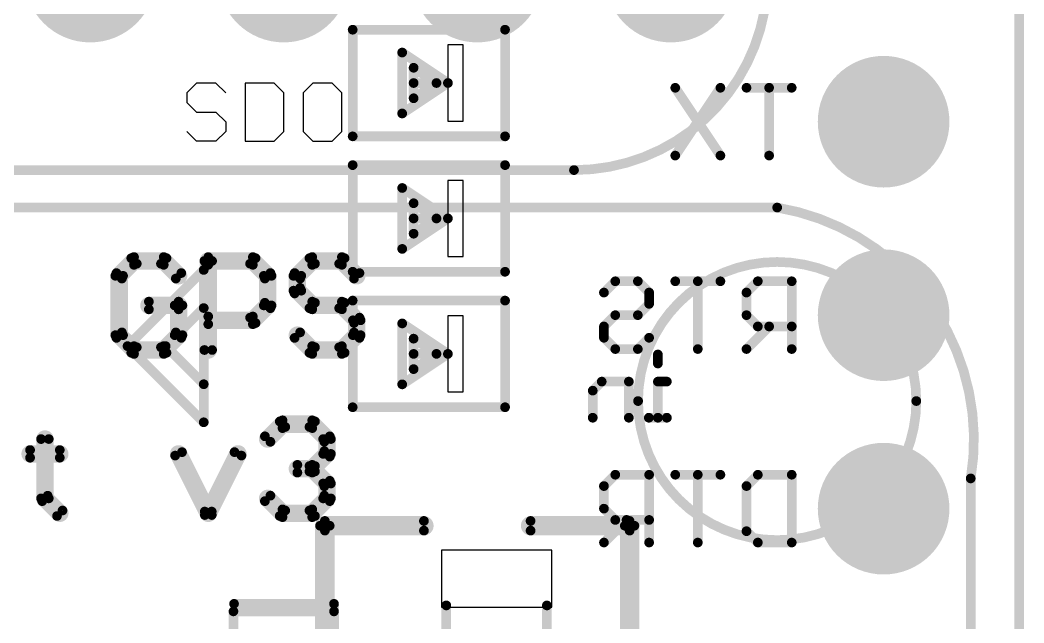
# Model space of a CAD drawing. Header units: millimetres. Extents: x 14 to 185, y 20 to 238.
# Drawn here: x 55.59 to 68.77, y 53.87 to 61.79 of the extents above; entities that cross this region are included whole.
import ezdxf

# ---------------------------------------------------------------- set-up
doc = ezdxf.new("R2010")
doc.units = ezdxf.units.MM
for name, color, linetype in [('BottomLayer', 5, 'Continuous'), ('BottomOverlay', 54, 'Continuous'), ('BottomSolder', 6, 'Continuous'), ('MultiLayer', 9, 'Continuous'), ('PadHoleLayer', 156, 'Continuous'), ('TopLayer', 1, 'Continuous'), ('TopOverlay', 2, 'Continuous'), ('TopSolder', 216, 'Continuous')]:
    doc.layers.add(name, color=color, linetype=linetype)

# ---------------------------------------------------------------- blocks, each defined once
blk = doc.blocks.new('ADAFRUIT_746_10')
at = {"layer": 'TopOverlay', "const_width": 0.127}
for points in [[(0, 31.893), (20.32, 31.893)], [(11.647, 31.033), (11.842, 31.228)], [(11.878, 31.243), (12.268, 31.243)], [(12.304, 31.228), (12.499, 31.033)], [(12.802, 30.023), (12.802, 31.192)], [(12.853, 31.243), (13.437, 31.243)], [(12.903, 30.023), (12.903, 31.192)], [(13.473, 31.228), (13.668, 31.033)], [(13.986, 31.033), (14.181, 31.228)], [(14.217, 31.243), (14.607, 31.243)], [(14.643, 31.228), (14.837, 31.033)], [(11.719, 30.961), (11.914, 31.156)], [(11.878, 31.141), (12.268, 31.141)], [(12.232, 31.156), (12.427, 30.961)], [(12.853, 31.141), (13.437, 31.141)], [(13.401, 31.156), (13.596, 30.961)], [(14.058, 30.961), (14.253, 31.156)], [(14.217, 31.141), (14.607, 31.141)], [(14.571, 31.156), (14.766, 30.961)], [(11.632, 30.218), (11.632, 30.997)], [(11.734, 30.218), (11.734, 30.997)], [(13.581, 30.608), (13.581, 30.997)], [(13.683, 30.608), (13.683, 30.997)], [(13.971, 30.802), (13.971, 30.997)], [(14.073, 30.802), (14.073, 30.997)], [(14.058, 30.838), (14.253, 30.643)], [(12.073, 30.658), (12.463, 30.658)], [(13.401, 30.448), (13.596, 30.643)], [(13.986, 30.766), (14.181, 30.572)], [(14.217, 30.658), (14.607, 30.658)], [(14.643, 30.643), (14.837, 30.448)], [(12.073, 30.557), (12.463, 30.557)], [(12.412, 30.218), (12.412, 30.608)], [(12.514, 30.218), (12.514, 30.608)], [(13.473, 30.377), (13.668, 30.572)], [(14.217, 30.557), (14.607, 30.557)], [(14.571, 30.572), (14.766, 30.377)], [(12.853, 30.463), (13.437, 30.463)], [(14.751, 30.218), (14.751, 30.413)], [(14.852, 30.218), (14.852, 30.413)], [(11.719, 30.254), (11.914, 30.059)], [(12.232, 30.059), (12.427, 30.254)], [(12.853, 30.362), (13.437, 30.362)], [(14.058, 30.254), (14.253, 30.059)], [(14.571, 30.059), (14.766, 30.254)], [(11.647, 30.182), (11.842, 29.987)], [(12.304, 29.987), (12.499, 30.182)], [(13.986, 30.182), (14.181, 29.987)], [(14.643, 29.987), (14.837, 30.182)], [(11.878, 30.074), (12.268, 30.074)], [(14.217, 30.074), (14.607, 30.074)], [(11.878, 29.972), (12.268, 29.972)], [(14.217, 29.972), (14.607, 29.972)], [(13.596, 28.89), (13.791, 29.085)], [(13.827, 29.1), (14.217, 29.1)], [(14.253, 29.085), (14.448, 28.89)], [(13.668, 28.818), (13.863, 29.013)], [(13.827, 28.998), (14.217, 28.998)], [(14.181, 29.013), (14.376, 28.818)], [(10.658, 28.075), (10.658, 28.854)], [(10.76, 28.075), (10.76, 28.854)], [(14.361, 28.659), (14.361, 28.854)], [(14.463, 28.659), (14.463, 28.854)], [(10.514, 28.71), (10.904, 28.71)], [(12.508, 28.682), (12.898, 27.902)], [(12.807, 27.902), (13.197, 28.682)], [(14.181, 28.5), (14.376, 28.695)], [(10.514, 28.609), (10.904, 28.609)], [(12.417, 28.637), (12.807, 27.857)], [(12.898, 27.857), (13.288, 28.637)], [(14.253, 28.429), (14.448, 28.623)], [(14.022, 28.515), (14.217, 28.515)], [(14.022, 28.414), (14.217, 28.414)], [(14.181, 28.429), (14.376, 28.234)], [(14.253, 28.5), (14.448, 28.306)], [(14.361, 28.075), (14.361, 28.27)], [(14.463, 28.075), (14.463, 28.27)], [(22.86, 0.508), (22.86, 28.337)], [(10.673, 28.039), (10.868, 27.844)], [(10.745, 28.111), (10.94, 27.916)], [(13.596, 28.039), (13.791, 27.844)], [(13.668, 28.111), (13.863, 27.916)], [(14.181, 27.916), (14.376, 28.111)], [(14.253, 27.844), (14.448, 28.039)], [(13.827, 27.931), (14.217, 27.931)], [(13.827, 27.829), (14.217, 27.829)], [(14.383, 27.779), (15.683, 27.779)], [(17.083, 27.779), (18.383, 27.779)], [(14.319, 25.116), (14.319, 27.716)], [(14.383, 27.652), (15.683, 27.652)], [(14.446, 25.116), (14.446, 27.716)], [(17.083, 27.652), (18.383, 27.652)], [(18.32, 25.116), (18.32, 27.716)], [(18.447, 25.116), (18.447, 27.716)]]:
    blk.add_lwpolyline(points, dxfattribs=at)
for points in [[(20.32, 31.893, -0.414214), (22.86, 28.337)], [(11.878, 31.141, -1), (11.878, 31.243)], [(11.842, 31.228, -1), (11.914, 31.156)], [(12.232, 31.156, -1), (12.304, 31.228)], [(12.268, 31.243, -1), (12.268, 31.141)], [(12.802, 31.192, -1), (12.903, 31.192)], [(12.853, 31.141, -1), (12.853, 31.243)], [(13.401, 31.156, -1), (13.473, 31.228)], [(13.437, 31.243, -1), (13.437, 31.141)], [(14.217, 31.141, -1), (14.217, 31.243)], [(14.181, 31.228, -1), (14.253, 31.156)], [(14.571, 31.156, -1), (14.643, 31.228)], [(14.607, 31.243, -1), (14.607, 31.141)], [(11.632, 30.997, -1), (11.734, 30.997)], [(11.719, 30.961, -1), (11.647, 31.033)], [(12.499, 31.033, -1), (12.427, 30.961)], [(13.581, 30.997, -1), (13.683, 30.997)], [(13.668, 31.033, -1), (13.596, 30.961)], [(13.971, 30.997, -1), (14.073, 30.997)], [(14.058, 30.961, -1), (13.986, 31.033)], [(14.837, 31.033, -1), (14.766, 30.961)], [(13.986, 30.766, -1), (14.058, 30.838)], [(14.073, 30.802, -1), (13.971, 30.802)], [(12.073, 30.557, -1), (12.073, 30.658)], [(12.412, 30.608, -1), (12.514, 30.608)], [(12.463, 30.658, -1), (12.463, 30.557)], [(13.596, 30.643, -1), (13.668, 30.572)], [(14.217, 30.557, -1), (14.217, 30.658)], [(14.253, 30.643, -1), (14.181, 30.572)], [(14.571, 30.572, -1), (14.643, 30.643)], [(14.607, 30.658, -1), (14.607, 30.557)], [(13.683, 30.608, -1), (13.581, 30.608)], [(12.853, 30.362, -1), (12.853, 30.463)], [(13.473, 30.377, -1), (13.401, 30.448)], [(13.437, 30.463, -1), (13.437, 30.362)], [(14.751, 30.413, -1), (14.852, 30.413)], [(14.837, 30.448, -1), (14.766, 30.377)], [(11.647, 30.182, -1), (11.719, 30.254)], [(12.427, 30.254, -1), (12.499, 30.182)], [(13.986, 30.182, -1), (14.058, 30.254)], [(14.766, 30.254, -1), (14.837, 30.182)], [(11.734, 30.218, -1), (11.632, 30.218)], [(12.514, 30.218, -1), (12.412, 30.218)], [(14.852, 30.218, -1), (14.751, 30.218)], [(11.878, 29.972, -1), (11.878, 30.074)], [(11.914, 30.059, -1), (11.842, 29.987)], [(12.304, 29.987, -1), (12.232, 30.059)], [(12.268, 30.074, -1), (12.268, 29.972)], [(12.903, 30.023, -1), (12.802, 30.023)], [(14.217, 29.972, -1), (14.217, 30.074)], [(14.253, 30.059, -1), (14.181, 29.987)], [(14.643, 29.987, -1), (14.571, 30.059)], [(14.607, 30.074, -1), (14.607, 29.972)], [(13.827, 28.998, -1), (13.827, 29.1)], [(13.791, 29.085, -1), (13.863, 29.013)], [(14.181, 29.013, -1), (14.253, 29.085)], [(14.217, 29.1, -1), (14.217, 28.998)], [(10.658, 28.854, -1), (10.76, 28.854)], [(13.668, 28.818, -1), (13.596, 28.89)], [(14.361, 28.854, -1), (14.463, 28.854)], [(14.448, 28.89, -1), (14.376, 28.818)], [(10.514, 28.609, -1), (10.514, 28.71)], [(10.904, 28.71, -1), (10.904, 28.609)], [(12.417, 28.637, -1), (12.508, 28.682)], [(13.197, 28.682, -1), (13.288, 28.637)], [(14.376, 28.695, -1), (14.448, 28.623)], [(14.463, 28.659, -1), (14.361, 28.659)], [(14.022, 28.414, -1), (14.022, 28.515)], [(14.181, 28.429, -1), (14.253, 28.5)], [(14.253, 28.429, -1), (14.181, 28.5)], [(14.217, 28.515, -1), (14.217, 28.414)], [(14.361, 28.27, -1), (14.463, 28.27)], [(14.448, 28.306, -1), (14.376, 28.234)], [(10.673, 28.039, -1), (10.745, 28.111)], [(10.76, 28.075, -1), (10.658, 28.075)], [(13.596, 28.039, -1), (13.668, 28.111)], [(14.463, 28.075, -1), (14.361, 28.075)], [(14.376, 28.111, -1), (14.448, 28.039)], [(10.94, 27.916, -1), (10.868, 27.844)], [(12.898, 27.857, -1), (12.807, 27.902)], [(12.898, 27.902, -1), (12.807, 27.857)], [(13.827, 27.829, -1), (13.827, 27.931)], [(13.863, 27.916, -1), (13.791, 27.844)], [(14.253, 27.844, -1), (14.181, 27.916)], [(14.217, 27.931, -1), (14.217, 27.829)], [(14.319, 27.716, -1), (14.446, 27.716)], [(14.383, 27.652, -1), (14.383, 27.779)], [(15.683, 27.779, -1), (15.683, 27.652)], [(17.083, 27.652, -1), (17.083, 27.779)], [(18.32, 27.716, -1), (18.447, 27.716)], [(18.383, 27.779, -1), (18.383, 27.652)]]:
    blk.add_lwpolyline(points, format="xyb", dxfattribs=at)
at = {"layer": 'TopOverlay'}
for points, const_width in [([(20.288, 31.893, 1), (20.352, 31.893, 1)], 0.0635), ([(20.288, 31.893, 1), (20.352, 31.893, 1)], 0.0635), ([(11.81, 31.228, 1), (11.874, 31.228, 1)], 0.0635), ([(11.81, 31.228, 1), (11.874, 31.228, 1)], 0.0635), ([(11.846, 31.243, 1), (11.91, 31.243, 1)], 0.0635), ([(11.846, 31.243, 1), (11.91, 31.243, 1)], 0.0635), ([(12.236, 31.243, 1), (12.3, 31.243, 1)], 0.0635), ([(12.236, 31.243, 1), (12.3, 31.243, 1)], 0.0635), ([(12.272, 31.228, 1), (12.336, 31.228, 1)], 0.0635), ([(12.272, 31.228, 1), (12.336, 31.228, 1)], 0.0635), ([(12.77, 31.192, 1), (12.834, 31.192, 1)], 0.0635), ([(12.77, 31.192, 1), (12.834, 31.192, 1)], 0.0635), ([(12.821, 31.243, 1), (12.884, 31.243, 1)], 0.0635), ([(12.821, 31.243, 1), (12.884, 31.243, 1)], 0.0635), ([(12.872, 31.192, 1), (12.935, 31.192, 1)], 0.0635), ([(12.872, 31.192, 1), (12.935, 31.192, 1)], 0.0635), ([(13.406, 31.243, 1), (13.469, 31.243, 1)], 0.0635), ([(13.406, 31.243, 1), (13.469, 31.243, 1)], 0.0635), ([(13.441, 31.228, 1), (13.505, 31.228, 1)], 0.0635), ([(13.441, 31.228, 1), (13.505, 31.228, 1)], 0.0635), ([(14.149, 31.228, 1), (14.213, 31.228, 1)], 0.0635), ([(14.149, 31.228, 1), (14.213, 31.228, 1)], 0.0635), ([(14.185, 31.243, 1), (14.249, 31.243, 1)], 0.0635), ([(14.185, 31.243, 1), (14.249, 31.243, 1)], 0.0635), ([(14.575, 31.243, 1), (14.638, 31.243, 1)], 0.0635), ([(14.575, 31.243, 1), (14.638, 31.243, 1)], 0.0635), ([(14.611, 31.228, 1), (14.674, 31.228, 1)], 0.0635), ([(14.611, 31.228, 1), (14.674, 31.228, 1)], 0.0635), ([(22.146, 29.353, 1), (18.494, 29.353, 1)], 0.127), ([(11.616, 31.033, 1), (11.679, 31.033, 1)], 0.0635), ([(11.616, 31.033, 1), (11.679, 31.033, 1)], 0.0635), ([(11.846, 31.141, 1), (11.91, 31.141, 1)], 0.0635), ([(11.846, 31.141, 1), (11.91, 31.141, 1)], 0.0635), ([(11.882, 31.156, 1), (11.946, 31.156, 1)], 0.0635), ([(11.882, 31.156, 1), (11.946, 31.156, 1)], 0.0635), ([(12.2, 31.156, 1), (12.264, 31.156, 1)], 0.0635), ([(12.2, 31.156, 1), (12.264, 31.156, 1)], 0.0635), ([(12.236, 31.141, 1), (12.3, 31.141, 1)], 0.0635), ([(12.236, 31.141, 1), (12.3, 31.141, 1)], 0.0635), ([(12.467, 31.033, 1), (12.53, 31.033, 1)], 0.0635), ([(12.467, 31.033, 1), (12.53, 31.033, 1)], 0.0635), ([(12.821, 31.141, 1), (12.884, 31.141, 1)], 0.0635), ([(12.821, 31.141, 1), (12.884, 31.141, 1)], 0.0635), ([(13.37, 31.156, 1), (13.433, 31.156, 1)], 0.0635), ([(13.37, 31.156, 1), (13.433, 31.156, 1)], 0.0635), ([(13.406, 31.141, 1), (13.469, 31.141, 1)], 0.0635), ([(13.406, 31.141, 1), (13.469, 31.141, 1)], 0.0635), ([(13.636, 31.033, 1), (13.7, 31.033, 1)], 0.0635), ([(13.636, 31.033, 1), (13.7, 31.033, 1)], 0.0635), ([(13.954, 31.033, 1), (14.018, 31.033, 1)], 0.0635), ([(13.954, 31.033, 1), (14.018, 31.033, 1)], 0.0635), ([(14.185, 31.141, 1), (14.249, 31.141, 1)], 0.0635), ([(14.185, 31.141, 1), (14.249, 31.141, 1)], 0.0635), ([(14.221, 31.156, 1), (14.285, 31.156, 1)], 0.0635), ([(14.221, 31.156, 1), (14.285, 31.156, 1)], 0.0635), ([(14.539, 31.156, 1), (14.602, 31.156, 1)], 0.0635), ([(14.539, 31.156, 1), (14.602, 31.156, 1)], 0.0635), ([(14.575, 31.141, 1), (14.638, 31.141, 1)], 0.0635), ([(14.575, 31.141, 1), (14.638, 31.141, 1)], 0.0635), ([(14.806, 31.033, 1), (14.869, 31.033, 1)], 0.0635), ([(14.806, 31.033, 1), (14.869, 31.033, 1)], 0.0635), ([(11.601, 30.997, 1), (11.664, 30.997, 1)], 0.0635), ([(11.601, 30.997, 1), (11.664, 30.997, 1)], 0.0635), ([(11.687, 30.961, 1), (11.751, 30.961, 1)], 0.0635), ([(11.687, 30.961, 1), (11.751, 30.961, 1)], 0.0635), ([(11.702, 30.997, 1), (11.766, 30.997, 1)], 0.0635), ([(11.702, 30.997, 1), (11.766, 30.997, 1)], 0.0635), ([(12.395, 30.961, 1), (12.459, 30.961, 1)], 0.0635), ([(12.395, 30.961, 1), (12.459, 30.961, 1)], 0.0635), ([(13.55, 30.997, 1), (13.613, 30.997, 1)], 0.0635), ([(13.55, 30.997, 1), (13.613, 30.997, 1)], 0.0635), ([(13.564, 30.961, 1), (13.628, 30.961, 1)], 0.0635), ([(13.564, 30.961, 1), (13.628, 30.961, 1)], 0.0635), ([(13.651, 30.997, 1), (13.715, 30.997, 1)], 0.0635), ([(13.651, 30.997, 1), (13.715, 30.997, 1)], 0.0635), ([(13.939, 30.997, 1), (14.003, 30.997, 1)], 0.0635), ([(13.939, 30.997, 1), (14.003, 30.997, 1)], 0.0635), ([(14.026, 30.961, 1), (14.09, 30.961, 1)], 0.0635), ([(14.026, 30.961, 1), (14.09, 30.961, 1)], 0.0635), ([(14.041, 30.997, 1), (14.105, 30.997, 1)], 0.0635), ([(14.041, 30.997, 1), (14.105, 30.997, 1)], 0.0635), ([(14.734, 30.961, 1), (14.797, 30.961, 1)], 0.0635), ([(14.734, 30.961, 1), (14.797, 30.961, 1)], 0.0635), ([(13.939, 30.802, 1), (14.003, 30.802, 1)], 0.0635), ([(13.939, 30.802, 1), (14.003, 30.802, 1)], 0.0635), ([(14.026, 30.838, 1), (14.09, 30.838, 1)], 0.0635), ([(14.026, 30.838, 1), (14.09, 30.838, 1)], 0.0635), ([(14.041, 30.802, 1), (14.105, 30.802, 1)], 0.0635), ([(14.041, 30.802, 1), (14.105, 30.802, 1)], 0.0635), ([(12.041, 30.658, 1), (12.105, 30.658, 1)], 0.0635), ([(12.041, 30.658, 1), (12.105, 30.658, 1)], 0.0635), ([(12.431, 30.658, 1), (12.495, 30.658, 1)], 0.0635), ([(12.431, 30.658, 1), (12.495, 30.658, 1)], 0.0635), ([(13.564, 30.643, 1), (13.628, 30.643, 1)], 0.0635), ([(13.564, 30.643, 1), (13.628, 30.643, 1)], 0.0635), ([(13.954, 30.766, 1), (14.018, 30.766, 1)], 0.0635), ([(13.954, 30.766, 1), (14.018, 30.766, 1)], 0.0635), ([(14.185, 30.658, 1), (14.249, 30.658, 1)], 0.0635), ([(14.185, 30.658, 1), (14.249, 30.658, 1)], 0.0635), ([(14.221, 30.643, 1), (14.285, 30.643, 1)], 0.0635), ([(14.221, 30.643, 1), (14.285, 30.643, 1)], 0.0635), ([(14.575, 30.658, 1), (14.638, 30.658, 1)], 0.0635), ([(14.575, 30.658, 1), (14.638, 30.658, 1)], 0.0635), ([(14.611, 30.643, 1), (14.674, 30.643, 1)], 0.0635), ([(14.611, 30.643, 1), (14.674, 30.643, 1)], 0.0635), ([(12.041, 30.557, 1), (12.105, 30.557, 1)], 0.0635), ([(12.041, 30.557, 1), (12.105, 30.557, 1)], 0.0635), ([(12.38, 30.608, 1), (12.444, 30.608, 1)], 0.0635), ([(12.38, 30.608, 1), (12.444, 30.608, 1)], 0.0635), ([(12.431, 30.557, 1), (12.495, 30.557, 1)], 0.0635), ([(12.431, 30.557, 1), (12.495, 30.557, 1)], 0.0635), ([(12.482, 30.608, 1), (12.545, 30.608, 1)], 0.0635), ([(12.482, 30.608, 1), (12.545, 30.608, 1)], 0.0635), ([(13.55, 30.608, 1), (13.613, 30.608, 1)], 0.0635), ([(13.55, 30.608, 1), (13.613, 30.608, 1)], 0.0635), ([(13.636, 30.572, 1), (13.7, 30.572, 1)], 0.0635), ([(13.636, 30.572, 1), (13.7, 30.572, 1)], 0.0635), ([(13.651, 30.608, 1), (13.715, 30.608, 1)], 0.0635), ([(13.651, 30.608, 1), (13.715, 30.608, 1)], 0.0635), ([(14.149, 30.572, 1), (14.213, 30.572, 1)], 0.0635), ([(14.149, 30.572, 1), (14.213, 30.572, 1)], 0.0635), ([(14.185, 30.557, 1), (14.249, 30.557, 1)], 0.0635), ([(14.185, 30.557, 1), (14.249, 30.557, 1)], 0.0635), ([(14.539, 30.572, 1), (14.602, 30.572, 1)], 0.0635), ([(14.539, 30.572, 1), (14.602, 30.572, 1)], 0.0635), ([(14.575, 30.557, 1), (14.638, 30.557, 1)], 0.0635), ([(14.575, 30.557, 1), (14.638, 30.557, 1)], 0.0635), ([(12.821, 30.463, 1), (12.884, 30.463, 1)], 0.0635), ([(12.821, 30.463, 1), (12.884, 30.463, 1)], 0.0635), ([(13.37, 30.448, 1), (13.433, 30.448, 1)], 0.0635), ([(13.37, 30.448, 1), (13.433, 30.448, 1)], 0.0635), ([(13.406, 30.463, 1), (13.469, 30.463, 1)], 0.0635), ([(13.406, 30.463, 1), (13.469, 30.463, 1)], 0.0635), ([(13.441, 30.377, 1), (13.505, 30.377, 1)], 0.0635), ([(13.441, 30.377, 1), (13.505, 30.377, 1)], 0.0635), ([(14.719, 30.413, 1), (14.783, 30.413, 1)], 0.0635), ([(14.719, 30.413, 1), (14.783, 30.413, 1)], 0.0635), ([(14.734, 30.377, 1), (14.797, 30.377, 1)], 0.0635), ([(14.734, 30.377, 1), (14.797, 30.377, 1)], 0.0635), ([(14.806, 30.448, 1), (14.869, 30.448, 1)], 0.0635), ([(14.806, 30.448, 1), (14.869, 30.448, 1)], 0.0635), ([(14.821, 30.413, 1), (14.884, 30.413, 1)], 0.0635), ([(14.821, 30.413, 1), (14.884, 30.413, 1)], 0.0635), ([(11.687, 30.254, 1), (11.751, 30.254, 1)], 0.0635), ([(11.687, 30.254, 1), (11.751, 30.254, 1)], 0.0635), ([(12.395, 30.254, 1), (12.459, 30.254, 1)], 0.0635), ([(12.395, 30.254, 1), (12.459, 30.254, 1)], 0.0635), ([(12.821, 30.362, 1), (12.884, 30.362, 1)], 0.0635), ([(12.821, 30.362, 1), (12.884, 30.362, 1)], 0.0635), ([(13.406, 30.362, 1), (13.469, 30.362, 1)], 0.0635), ([(13.406, 30.362, 1), (13.469, 30.362, 1)], 0.0635), ([(14.026, 30.254, 1), (14.09, 30.254, 1)], 0.0635), ([(14.026, 30.254, 1), (14.09, 30.254, 1)], 0.0635), ([(14.734, 30.254, 1), (14.797, 30.254, 1)], 0.0635), ([(14.734, 30.254, 1), (14.797, 30.254, 1)], 0.0635), ([(11.601, 30.218, 1), (11.664, 30.218, 1)], 0.0635), ([(11.601, 30.218, 1), (11.664, 30.218, 1)], 0.0635), ([(11.616, 30.182, 1), (11.679, 30.182, 1)], 0.0635), ([(11.616, 30.182, 1), (11.679, 30.182, 1)], 0.0635), ([(11.702, 30.218, 1), (11.766, 30.218, 1)], 0.0635), ([(11.702, 30.218, 1), (11.766, 30.218, 1)], 0.0635), ([(12.38, 30.218, 1), (12.444, 30.218, 1)], 0.0635), ([(12.38, 30.218, 1), (12.444, 30.218, 1)], 0.0635), ([(12.467, 30.182, 1), (12.53, 30.182, 1)], 0.0635), ([(12.467, 30.182, 1), (12.53, 30.182, 1)], 0.0635), ([(12.482, 30.218, 1), (12.545, 30.218, 1)], 0.0635), ([(12.482, 30.218, 1), (12.545, 30.218, 1)], 0.0635), ([(13.954, 30.182, 1), (14.018, 30.182, 1)], 0.0635), ([(13.954, 30.182, 1), (14.018, 30.182, 1)], 0.0635), ([(14.719, 30.218, 1), (14.783, 30.218, 1)], 0.0635), ([(14.719, 30.218, 1), (14.783, 30.218, 1)], 0.0635), ([(14.806, 30.182, 1), (14.869, 30.182, 1)], 0.0635), ([(14.806, 30.182, 1), (14.869, 30.182, 1)], 0.0635), ([(14.821, 30.218, 1), (14.884, 30.218, 1)], 0.0635), ([(14.821, 30.218, 1), (14.884, 30.218, 1)], 0.0635), ([(11.81, 29.987, 1), (11.874, 29.987, 1)], 0.0635), ([(11.81, 29.987, 1), (11.874, 29.987, 1)], 0.0635), ([(11.846, 30.074, 1), (11.91, 30.074, 1)], 0.0635), ([(11.846, 30.074, 1), (11.91, 30.074, 1)], 0.0635), ([(11.882, 30.059, 1), (11.946, 30.059, 1)], 0.0635), ([(11.882, 30.059, 1), (11.946, 30.059, 1)], 0.0635), ([(12.2, 30.059, 1), (12.264, 30.059, 1)], 0.0635), ([(12.2, 30.059, 1), (12.264, 30.059, 1)], 0.0635), ([(12.236, 30.074, 1), (12.3, 30.074, 1)], 0.0635), ([(12.236, 30.074, 1), (12.3, 30.074, 1)], 0.0635), ([(12.272, 29.987, 1), (12.336, 29.987, 1)], 0.0635), ([(12.272, 29.987, 1), (12.336, 29.987, 1)], 0.0635), ([(12.77, 30.023, 1), (12.834, 30.023, 1)], 0.0635), ([(12.77, 30.023, 1), (12.834, 30.023, 1)], 0.0635), ([(12.872, 30.023, 1), (12.935, 30.023, 1)], 0.0635), ([(12.872, 30.023, 1), (12.935, 30.023, 1)], 0.0635), ([(14.149, 29.987, 1), (14.213, 29.987, 1)], 0.0635), ([(14.149, 29.987, 1), (14.213, 29.987, 1)], 0.0635), ([(14.185, 30.074, 1), (14.249, 30.074, 1)], 0.0635), ([(14.185, 30.074, 1), (14.249, 30.074, 1)], 0.0635), ([(14.221, 30.059, 1), (14.285, 30.059, 1)], 0.0635), ([(14.221, 30.059, 1), (14.285, 30.059, 1)], 0.0635), ([(14.539, 30.059, 1), (14.602, 30.059, 1)], 0.0635), ([(14.539, 30.059, 1), (14.602, 30.059, 1)], 0.0635), ([(14.575, 30.074, 1), (14.638, 30.074, 1)], 0.0635), ([(14.575, 30.074, 1), (14.638, 30.074, 1)], 0.0635), ([(14.611, 29.987, 1), (14.674, 29.987, 1)], 0.0635), ([(14.611, 29.987, 1), (14.674, 29.987, 1)], 0.0635), ([(11.846, 29.972, 1), (11.91, 29.972, 1)], 0.0635), ([(11.846, 29.972, 1), (11.91, 29.972, 1)], 0.0635), ([(12.236, 29.972, 1), (12.3, 29.972, 1)], 0.0635), ([(12.236, 29.972, 1), (12.3, 29.972, 1)], 0.0635), ([(14.185, 29.972, 1), (14.249, 29.972, 1)], 0.0635), ([(14.185, 29.972, 1), (14.249, 29.972, 1)], 0.0635), ([(14.575, 29.972, 1), (14.638, 29.972, 1)], 0.0635), ([(14.575, 29.972, 1), (14.638, 29.972, 1)], 0.0635), ([(18.462, 29.353, 1), (18.526, 29.353, 1)], 0.0635), ([(22.114, 29.353, 1), (22.178, 29.353, 1)], 0.0635), ([(13.759, 29.085, 1), (13.823, 29.085, 1)], 0.0635), ([(13.759, 29.085, 1), (13.823, 29.085, 1)], 0.0635), ([(13.795, 29.1, 1), (13.859, 29.1, 1)], 0.0635), ([(13.795, 29.1, 1), (13.859, 29.1, 1)], 0.0635), ([(14.185, 29.1, 1), (14.249, 29.1, 1)], 0.0635), ([(14.185, 29.1, 1), (14.249, 29.1, 1)], 0.0635), ([(14.221, 29.085, 1), (14.285, 29.085, 1)], 0.0635), ([(14.221, 29.085, 1), (14.285, 29.085, 1)], 0.0635), ([(13.795, 28.998, 1), (13.859, 28.998, 1)], 0.0635), ([(13.795, 28.998, 1), (13.859, 28.998, 1)], 0.0635), ([(13.831, 29.013, 1), (13.895, 29.013, 1)], 0.0635), ([(13.831, 29.013, 1), (13.895, 29.013, 1)], 0.0635), ([(14.149, 29.013, 1), (14.213, 29.013, 1)], 0.0635), ([(14.149, 29.013, 1), (14.213, 29.013, 1)], 0.0635), ([(14.185, 28.998, 1), (14.249, 28.998, 1)], 0.0635), ([(14.185, 28.998, 1), (14.249, 28.998, 1)], 0.0635), ([(10.626, 28.854, 1), (10.69, 28.854, 1)], 0.0635), ([(10.626, 28.854, 1), (10.69, 28.854, 1)], 0.0635), ([(10.728, 28.854, 1), (10.791, 28.854, 1)], 0.0635), ([(10.728, 28.854, 1), (10.791, 28.854, 1)], 0.0635), ([(13.564, 28.89, 1), (13.628, 28.89, 1)], 0.0635), ([(13.564, 28.89, 1), (13.628, 28.89, 1)], 0.0635), ([(13.636, 28.818, 1), (13.7, 28.818, 1)], 0.0635), ([(13.636, 28.818, 1), (13.7, 28.818, 1)], 0.0635), ([(14.329, 28.854, 1), (14.393, 28.854, 1)], 0.0635), ([(14.329, 28.854, 1), (14.393, 28.854, 1)], 0.0635), ([(14.344, 28.818, 1), (14.408, 28.818, 1)], 0.0635), ([(14.344, 28.818, 1), (14.408, 28.818, 1)], 0.0635), ([(14.416, 28.89, 1), (14.479, 28.89, 1)], 0.0635), ([(14.416, 28.89, 1), (14.479, 28.89, 1)], 0.0635), ([(14.431, 28.854, 1), (14.494, 28.854, 1)], 0.0635), ([(14.431, 28.854, 1), (14.494, 28.854, 1)], 0.0635), ([(10.482, 28.71, 1), (10.546, 28.71, 1)], 0.0635), ([(10.482, 28.71, 1), (10.546, 28.71, 1)], 0.0635), ([(10.872, 28.71, 1), (10.935, 28.71, 1)], 0.0635), ([(10.872, 28.71, 1), (10.935, 28.71, 1)], 0.0635), ([(12.476, 28.682, 1), (12.54, 28.682, 1)], 0.0635), ([(12.476, 28.682, 1), (12.54, 28.682, 1)], 0.0635), ([(13.165, 28.682, 1), (13.229, 28.682, 1)], 0.0635), ([(13.165, 28.682, 1), (13.229, 28.682, 1)], 0.0635), ([(14.344, 28.695, 1), (14.408, 28.695, 1)], 0.0635), ([(14.344, 28.695, 1), (14.408, 28.695, 1)], 0.0635), ([(10.482, 28.609, 1), (10.546, 28.609, 1)], 0.0635), ([(10.482, 28.609, 1), (10.546, 28.609, 1)], 0.0635), ([(10.872, 28.609, 1), (10.935, 28.609, 1)], 0.0635), ([(10.872, 28.609, 1), (10.935, 28.609, 1)], 0.0635), ([(12.386, 28.637, 1), (12.449, 28.637, 1)], 0.0635), ([(12.386, 28.637, 1), (12.449, 28.637, 1)], 0.0635), ([(13.256, 28.637, 1), (13.32, 28.637, 1)], 0.0635), ([(13.256, 28.637, 1), (13.32, 28.637, 1)], 0.0635), ([(14.329, 28.659, 1), (14.393, 28.659, 1)], 0.0635), ([(14.329, 28.659, 1), (14.393, 28.659, 1)], 0.0635), ([(14.416, 28.623, 1), (14.479, 28.623, 1)], 0.0635), ([(14.416, 28.623, 1), (14.479, 28.623, 1)], 0.0635), ([(14.431, 28.659, 1), (14.494, 28.659, 1)], 0.0635), ([(14.431, 28.659, 1), (14.494, 28.659, 1)], 0.0635), ([(13.99, 28.515, 1), (14.054, 28.515, 1)], 0.0635), ([(13.99, 28.515, 1), (14.054, 28.515, 1)], 0.0635), ([(13.99, 28.414, 1), (14.054, 28.414, 1)], 0.0635), ([(13.99, 28.414, 1), (14.054, 28.414, 1)], 0.0635), ([(14.149, 28.5, 1), (14.213, 28.5, 1)], 0.0635), ([(14.149, 28.5, 1), (14.213, 28.5, 1)], 0.0635), ([(14.149, 28.429, 1), (14.213, 28.429, 1)], 0.0635), ([(14.149, 28.429, 1), (14.213, 28.429, 1)], 0.0635), ([(14.185, 28.515, 1), (14.249, 28.515, 1)], 0.0635), ([(14.185, 28.515, 1), (14.249, 28.515, 1)], 0.0635), ([(14.185, 28.414, 1), (14.249, 28.414, 1)], 0.0635), ([(14.185, 28.414, 1), (14.249, 28.414, 1)], 0.0635), ([(14.221, 28.5, 1), (14.285, 28.5, 1)], 0.0635), ([(14.221, 28.5, 1), (14.285, 28.5, 1)], 0.0635), ([(14.221, 28.429, 1), (14.285, 28.429, 1)], 0.0635), ([(14.221, 28.429, 1), (14.285, 28.429, 1)], 0.0635), ([(14.329, 28.27, 1), (14.393, 28.27, 1)], 0.0635), ([(14.329, 28.27, 1), (14.393, 28.27, 1)], 0.0635), ([(14.416, 28.306, 1), (14.479, 28.306, 1)], 0.0635), ([(14.416, 28.306, 1), (14.479, 28.306, 1)], 0.0635), ([(14.431, 28.27, 1), (14.494, 28.27, 1)], 0.0635), ([(14.431, 28.27, 1), (14.494, 28.27, 1)], 0.0635), ([(22.828, 28.337, 1), (22.892, 28.337, 1)], 0.0635), ([(22.828, 28.337, 1), (22.892, 28.337, 1)], 0.0635), ([(14.344, 28.234, 1), (14.408, 28.234, 1)], 0.0635), ([(14.344, 28.234, 1), (14.408, 28.234, 1)], 0.0635), ([(10.626, 28.075, 1), (10.69, 28.075, 1)], 0.0635), ([(10.626, 28.075, 1), (10.69, 28.075, 1)], 0.0635), ([(10.641, 28.039, 1), (10.705, 28.039, 1)], 0.0635), ([(10.641, 28.039, 1), (10.705, 28.039, 1)], 0.0635), ([(10.713, 28.111, 1), (10.776, 28.111, 1)], 0.0635), ([(10.713, 28.111, 1), (10.776, 28.111, 1)], 0.0635), ([(10.728, 28.075, 1), (10.791, 28.075, 1)], 0.0635), ([(10.728, 28.075, 1), (10.791, 28.075, 1)], 0.0635), ([(13.564, 28.039, 1), (13.628, 28.039, 1)], 0.0635), ([(13.564, 28.039, 1), (13.628, 28.039, 1)], 0.0635), ([(13.636, 28.111, 1), (13.7, 28.111, 1)], 0.0635), ([(13.636, 28.111, 1), (13.7, 28.111, 1)], 0.0635), ([(14.329, 28.075, 1), (14.393, 28.075, 1)], 0.0635), ([(14.329, 28.075, 1), (14.393, 28.075, 1)], 0.0635), ([(14.344, 28.111, 1), (14.408, 28.111, 1)], 0.0635), ([(14.344, 28.111, 1), (14.408, 28.111, 1)], 0.0635), ([(14.416, 28.039, 1), (14.479, 28.039, 1)], 0.0635), ([(14.416, 28.039, 1), (14.479, 28.039, 1)], 0.0635), ([(14.431, 28.075, 1), (14.494, 28.075, 1)], 0.0635), ([(14.431, 28.075, 1), (14.494, 28.075, 1)], 0.0635), ([(10.908, 27.916, 1), (10.971, 27.916, 1)], 0.0635), ([(10.908, 27.916, 1), (10.971, 27.916, 1)], 0.0635), ([(12.775, 27.902, 1), (12.839, 27.902, 1)], 0.0635), ([(12.775, 27.902, 1), (12.839, 27.902, 1)], 0.0635), ([(12.866, 27.902, 1), (12.93, 27.902, 1)], 0.0635), ([(12.866, 27.902, 1), (12.93, 27.902, 1)], 0.0635), ([(13.795, 27.931, 1), (13.859, 27.931, 1)], 0.0635), ([(13.795, 27.931, 1), (13.859, 27.931, 1)], 0.0635), ([(13.831, 27.916, 1), (13.895, 27.916, 1)], 0.0635), ([(13.831, 27.916, 1), (13.895, 27.916, 1)], 0.0635), ([(14.149, 27.916, 1), (14.213, 27.916, 1)], 0.0635), ([(14.149, 27.916, 1), (14.213, 27.916, 1)], 0.0635), ([(14.185, 27.931, 1), (14.249, 27.931, 1)], 0.0635), ([(14.185, 27.931, 1), (14.249, 27.931, 1)], 0.0635), ([(10.836, 27.844, 1), (10.899, 27.844, 1)], 0.0635), ([(10.836, 27.844, 1), (10.899, 27.844, 1)], 0.0635), ([(12.775, 27.857, 1), (12.839, 27.857, 1)], 0.0635), ([(12.775, 27.857, 1), (12.839, 27.857, 1)], 0.0635), ([(12.866, 27.857, 1), (12.93, 27.857, 1)], 0.0635), ([(12.866, 27.857, 1), (12.93, 27.857, 1)], 0.0635), ([(13.759, 27.844, 1), (13.823, 27.844, 1)], 0.0635), ([(13.759, 27.844, 1), (13.823, 27.844, 1)], 0.0635), ([(13.795, 27.829, 1), (13.859, 27.829, 1)], 0.0635), ([(13.795, 27.829, 1), (13.859, 27.829, 1)], 0.0635), ([(14.185, 27.829, 1), (14.249, 27.829, 1)], 0.0635), ([(14.185, 27.829, 1), (14.249, 27.829, 1)], 0.0635), ([(14.221, 27.844, 1), (14.285, 27.844, 1)], 0.0635), ([(14.221, 27.844, 1), (14.285, 27.844, 1)], 0.0635), ([(14.351, 27.779, 1), (14.415, 27.779, 1)], 0.0635), ([(14.351, 27.779, 1), (14.415, 27.779, 1)], 0.0635), ([(15.651, 27.779, 1), (15.715, 27.779, 1)], 0.0635), ([(15.651, 27.779, 1), (15.715, 27.779, 1)], 0.0635), ([(17.051, 27.779, 1), (17.115, 27.779, 1)], 0.0635), ([(17.051, 27.779, 1), (17.115, 27.779, 1)], 0.0635), ([(18.351, 27.779, 1), (18.415, 27.779, 1)], 0.0635), ([(18.351, 27.779, 1), (18.415, 27.779, 1)], 0.0635), ([(14.288, 27.716, 1), (14.351, 27.716, 1)], 0.0635), ([(14.288, 27.716, 1), (14.351, 27.716, 1)], 0.0635), ([(14.351, 27.652, 1), (14.415, 27.652, 1)], 0.0635), ([(14.351, 27.652, 1), (14.415, 27.652, 1)], 0.0635), ([(14.415, 27.716, 1), (14.478, 27.716, 1)], 0.0635), ([(14.415, 27.716, 1), (14.478, 27.716, 1)], 0.0635), ([(15.651, 27.652, 1), (15.715, 27.652, 1)], 0.0635), ([(15.651, 27.652, 1), (15.715, 27.652, 1)], 0.0635), ([(17.051, 27.652, 1), (17.115, 27.652, 1)], 0.0635), ([(17.051, 27.652, 1), (17.115, 27.652, 1)], 0.0635), ([(18.288, 27.716, 1), (18.351, 27.716, 1)], 0.0635), ([(18.288, 27.716, 1), (18.351, 27.716, 1)], 0.0635), ([(18.351, 27.652, 1), (18.415, 27.652, 1)], 0.0635), ([(18.351, 27.652, 1), (18.415, 27.652, 1)], 0.0635), ([(18.415, 27.716, 1), (18.478, 27.716, 1)], 0.0635), ([(18.415, 27.716, 1), (18.478, 27.716, 1)], 0.0635)]:
    blk.add_lwpolyline(points, format="xyb", close=True, dxfattribs=dict(at, const_width=const_width))
blk = doc.blocks.new('ADAFRUIT_2809_17')
at = {"layer": 'BottomLayer', "const_width": 0.762}
for points in [[(2.159, -12.7, 1), (2.921, -12.7, 1)], [(4.699, -12.7, 1), (5.461, -12.7, 1)], [(7.239, -12.7, 1), (8.001, -12.7, 1)], [(9.779, -12.7, 1), (10.541, -12.7, 1)]]:
    blk.add_lwpolyline(points, format="xyb", close=True, dxfattribs=at)
at = {"layer": 'BottomSolder', "const_width": 0.864}
for points in [[(2.108, -12.7, 1), (2.972, -12.7, 1)], [(4.648, -12.7, 1), (5.512, -12.7, 1)], [(7.188, -12.7, 1), (8.052, -12.7, 1)], [(9.728, -12.7, 1), (10.592, -12.7, 1)]]:
    blk.add_lwpolyline(points, format="xyb", close=True, dxfattribs=at)
at = {"layer": 'MultiLayer', "const_width": 0.762}
for points in [[(2.159, -12.7, 1), (2.921, -12.7, 1)], [(4.699, -12.7, 1), (5.461, -12.7, 1)], [(7.239, -12.7, 1), (8.001, -12.7, 1)], [(9.779, -12.7, 1), (10.541, -12.7, 1)]]:
    blk.add_lwpolyline(points, format="xyb", close=True, dxfattribs=at)
at = {"layer": 'TopLayer', "const_width": 0.762}
for points in [[(2.159, -12.7, 1), (2.921, -12.7, 1)], [(4.699, -12.7, 1), (5.461, -12.7, 1)], [(7.239, -12.7, 1), (8.001, -12.7, 1)], [(9.779, -12.7, 1), (10.541, -12.7, 1)]]:
    blk.add_lwpolyline(points, format="xyb", close=True, dxfattribs=at)
at = {"layer": 'TopOverlay'}
for p, q in [((3.937, -14.097), (3.81, -14.224)), ((4.191, -14.097), (3.937, -14.097)), ((4.318, -14.224), (4.191, -14.097)), ((4.572, -14.097), (4.572, -14.859)), ((4.953, -14.097), (4.572, -14.097)), ((5.08, -14.224), (4.953, -14.097)), ((5.46, -14.097), (5.334, -14.224)), ((5.714, -14.097), (5.46, -14.097)), ((5.841, -14.224), (5.714, -14.097)), ((3.81, -14.224), (3.81, -14.351)), ((5.08, -14.732), (5.08, -14.224)), ((5.334, -14.224), (5.334, -14.732)), ((5.841, -14.732), (5.841, -14.224)), ((3.81, -14.351), (3.937, -14.478)), ((3.937, -14.478), (4.191, -14.478)), ((4.191, -14.478), (4.318, -14.605)), ((4.318, -14.605), (4.318, -14.732)), ((3.937, -14.859), (3.81, -14.732)), ((4.318, -14.732), (4.191, -14.859)), ((4.953, -14.859), (5.08, -14.732)), ((5.334, -14.732), (5.46, -14.859)), ((5.714, -14.859), (5.841, -14.732)), ((4.191, -14.859), (3.937, -14.859)), ((4.572, -14.859), (4.953, -14.859)), ((5.46, -14.859), (5.714, -14.859))]:
    blk.add_line(p, q, dxfattribs=at)
at = {"layer": 'TopOverlay', "const_width": 0.127}
blk.add_lwpolyline([(11.43, -12.7, -0.414214), (8.89, -15.24)], format="xyb", dxfattribs=at)
blk.add_lwpolyline([(-6.35, -15.24), (8.89, -15.24)], dxfattribs=at)
at = {"layer": 'TopOverlay', "const_width": 0.0635}
blk.add_lwpolyline([(8.858, -15.24, 1), (8.922, -15.24, 1)], format="xyb", close=True, dxfattribs=at)
blk.add_lwpolyline([(8.858, -15.24, 1), (8.922, -15.24, 1)], format="xyb", close=True, dxfattribs=at)
at = {"layer": 'TopSolder', "const_width": 0.864}
for points in [[(2.108, -12.7, 1), (2.972, -12.7, 1)], [(4.648, -12.7, 1), (5.512, -12.7, 1)], [(7.188, -12.7, 1), (8.052, -12.7, 1)], [(9.728, -12.7, 1), (10.592, -12.7, 1)]]:
    blk.add_lwpolyline(points, format="xyb", close=True, dxfattribs=at)
blk = doc.blocks.new('ADAFRUIT_2687_B_18')
at = {"layer": 'BottomLayer', "const_width": 0.762}
for points in [[(14.859, 0, 1), (15.621, 0, 1)], [(17.399, 0, 1), (18.161, 0, 1)], [(19.939, 0, 1), (20.701, 0, 1)]]:
    blk.add_lwpolyline(points, format="xyb", close=True, dxfattribs=at)
at = {"layer": 'BottomOverlay'}
for p, q in [((21.615, -4.354), (20.865, -4.354)), ((20.865, -4.354), (20.865, -5.804)), ((21.615, -5.804), (21.615, -4.354)), ((15.232, -5.519), (14.232, -5.519)), ((14.232, -5.519), (14.232, -5.719)), ((15.232, -5.719), (15.232, -5.519)), ((17.01, -5.519), (16.01, -5.519)), ((16.01, -5.519), (16.01, -5.719)), ((17.01, -5.719), (17.01, -5.519)), ((18.788, -5.519), (17.788, -5.519)), ((17.788, -5.519), (17.788, -5.719)), ((18.788, -5.719), (18.788, -5.519)), ((14.232, -5.719), (15.232, -5.719)), ((16.01, -5.719), (17.01, -5.719)), ((17.788, -5.719), (18.788, -5.719)), ((20.865, -5.804), (21.615, -5.804))]:
    blk.add_line(p, q, dxfattribs=at)
at = {"layer": 'BottomOverlay', "const_width": 0.127}
for points in [[(44.45, 1.778), (-1.27, 1.778)], [(14.795, -1.8), (14.795, -1.206)], [(17.335, -1.651), (17.335, -1.206)], [(18.224, -1.206), (17.335, -1.206)], [(17.928, -1.651), (17.928, -1.206)], [(19.875, -1.651), (19.875, -1.206)], [(20.765, -1.206), (19.875, -1.206)], [(20.765, -1.651), (20.765, -1.206)], [(15.684, -1.503), (14.795, -1.503)], [(18.224, -1.8), (17.928, -1.503)], [(17.483, -1.8), (17.335, -1.651)], [(17.78, -1.8), (17.928, -1.651)], [(20.023, -1.8), (19.875, -1.651)], [(20.616, -1.8), (20.765, -1.651)], [(17.78, -1.8), (17.483, -1.8)], [(20.616, -1.8), (20.023, -1.8)], [(14.795, -2.735), (15.684, -2.142)], [(15.684, -2.735), (14.795, -2.142)], [(17.335, -2.735), (17.335, -2.142)], [(19.875, -2.735), (19.875, -2.142)], [(18.224, -2.439), (17.335, -2.439)], [(20.765, -2.439), (19.875, -2.439)], [(18.652, -2.963), (18.652, -2.845)], [(19.126, -3.082), (19.126, -2.845)], [(17.335, -3.226), (17.483, -3.078)], [(17.631, -3.078), (17.483, -3.078)], [(17.78, -3.226), (17.631, -3.078)], [(18.224, -3.226), (18.076, -3.078)], [(18.414, -2.963), (18.296, -2.963)], [(19.126, -2.963), (18.652, -2.963)], [(19.875, -3.522), (19.875, -3.078)], [(20.765, -3.078), (19.875, -3.078)], [(20.468, -3.522), (20.468, -3.078)], [(17.335, -3.522), (17.335, -3.226)], [(17.78, -3.522), (17.78, -3.226)], [(18.224, -3.522), (18.224, -3.226)], [(18.652, -3.7), (18.652, -3.344)], [(19.126, -3.344), (18.652, -3.344)], [(20.765, -3.671), (20.468, -3.374)], [(17.483, -3.671), (17.335, -3.522)], [(17.928, -3.671), (17.78, -3.522)], [(18.076, -3.671), (18.224, -3.522)], [(20.023, -3.671), (19.875, -3.522)], [(20.32, -3.671), (20.468, -3.522)], [(18.076, -3.671), (17.928, -3.671)], [(18.77, -3.818), (18.652, -3.7)], [(20.32, -3.671), (20.023, -3.671)], [(19.126, -3.818), (18.77, -3.818)], [(22.352, -4.42), (21.59, -4.42)], [(14.032, -6.969), (14.032, -4.969)], [(15.432, -4.969), (14.032, -4.969)], [(15.432, -6.969), (15.432, -4.969)], [(15.81, -6.969), (15.81, -4.969)], [(17.21, -4.969), (15.81, -4.969)], [(17.21, -6.969), (17.21, -4.969)], [(17.588, -6.969), (17.588, -4.969)], [(18.988, -4.969), (17.588, -4.969)], [(18.988, -6.969), (18.988, -4.969)], [(14.332, -6.319), (14.732, -5.719)], [(15.132, -6.319), (14.732, -5.719)], [(16.11, -6.319), (16.51, -5.719)], [(16.91, -6.319), (16.51, -5.719)], [(17.888, -6.319), (18.288, -5.719)], [(18.688, -6.319), (18.288, -5.719)], [(22.327, -5.74), (21.59, -5.74)], [(14.532, -6.169), (14.732, -5.869)], [(14.732, -6.169), (14.732, -5.869)], [(14.932, -6.169), (14.732, -5.869)], [(16.31, -6.169), (16.51, -5.869)], [(16.51, -6.169), (16.51, -5.869)], [(16.71, -6.169), (16.51, -5.869)], [(18.088, -6.169), (18.288, -5.869)], [(18.288, -6.169), (18.288, -5.869)], [(18.488, -6.169), (18.288, -5.869)], [(14.932, -6.169), (14.532, -6.169)], [(16.71, -6.169), (16.31, -6.169)], [(18.488, -6.169), (18.088, -6.169)], [(15.132, -6.319), (14.332, -6.319)], [(16.91, -6.319), (16.11, -6.319)], [(18.688, -6.319), (17.888, -6.319)], [(15.432, -6.969), (14.032, -6.969)], [(17.21, -6.969), (15.81, -6.969)], [(18.988, -6.969), (17.588, -6.969)], [(22.527, -7.214), (21.569, -7.214)], [(21.569, -8.526), (21.569, -7.214)], [(24.813, -7.214), (21.669, -7.214)], [(21.669, -8.534), (21.669, -7.214)], [(24.813, -8.534), (21.669, -8.534)], [(18.186, -9.924), (17.186, -8.924)], [(17.686, -8.924), (17.186, -8.924)], [(18.186, -9.424), (17.686, -8.924)], [(18.686, -8.924), (17.686, -8.924)], [(18.186, -9.424), (18.686, -8.924)], [(18.186, -9.924), (19.186, -8.924)], [(19.186, -8.924), (18.686, -8.924)], [(18.186, -9.924), (18.186, -9.424)]]:
    blk.add_lwpolyline(points, dxfattribs=at)
at = {"layer": 'BottomOverlay', "const_width": 0.0635}
for points in [[(14.763, -1.206, 1), (14.826, -1.206, 1)], [(17.303, -1.206, 1), (17.366, -1.206, 1)], [(17.303, -1.206, 1), (17.366, -1.206, 1)], [(17.896, -1.206, 1), (17.96, -1.206, 1)], [(18.193, -1.206, 1), (18.256, -1.206, 1)], [(19.843, -1.206, 1), (19.906, -1.206, 1)], [(19.843, -1.206, 1), (19.906, -1.206, 1)], [(20.733, -1.206, 1), (20.796, -1.206, 1)], [(20.733, -1.206, 1), (20.796, -1.206, 1)], [(14.763, -1.503, 1), (14.826, -1.503, 1)], [(15.653, -1.503, 1), (15.716, -1.503, 1)], [(17.896, -1.503, 1), (17.96, -1.503, 1)], [(17.303, -1.651, 1), (17.366, -1.651, 1)], [(17.303, -1.651, 1), (17.366, -1.651, 1)], [(17.896, -1.651, 1), (17.96, -1.651, 1)], [(17.896, -1.651, 1), (17.96, -1.651, 1)], [(19.843, -1.651, 1), (19.906, -1.651, 1)], [(19.843, -1.651, 1), (19.906, -1.651, 1)], [(20.733, -1.651, 1), (20.796, -1.651, 1)], [(20.733, -1.651, 1), (20.796, -1.651, 1)], [(14.763, -1.8, 1), (14.826, -1.8, 1)], [(17.451, -1.8, 1), (17.515, -1.8, 1)], [(17.451, -1.8, 1), (17.515, -1.8, 1)], [(17.748, -1.8, 1), (17.811, -1.8, 1)], [(17.748, -1.8, 1), (17.811, -1.8, 1)], [(18.193, -1.8, 1), (18.256, -1.8, 1)], [(19.991, -1.8, 1), (20.055, -1.8, 1)], [(19.991, -1.8, 1), (20.055, -1.8, 1)], [(20.584, -1.8, 1), (20.648, -1.8, 1)], [(20.584, -1.8, 1), (20.648, -1.8, 1)], [(14.763, -2.142, 1), (14.826, -2.142, 1)], [(15.653, -2.142, 1), (15.716, -2.142, 1)], [(17.303, -2.142, 1), (17.366, -2.142, 1)], [(19.843, -2.142, 1), (19.906, -2.142, 1)], [(17.303, -2.439, 1), (17.366, -2.439, 1)], [(18.193, -2.439, 1), (18.256, -2.439, 1)], [(19.843, -2.439, 1), (19.906, -2.439, 1)], [(20.733, -2.439, 1), (20.796, -2.439, 1)], [(14.763, -2.735, 1), (14.826, -2.735, 1)], [(15.653, -2.735, 1), (15.716, -2.735, 1)], [(17.303, -2.735, 1), (17.366, -2.735, 1)], [(19.843, -2.735, 1), (19.906, -2.735, 1)], [(18.62, -2.845, 1), (18.683, -2.845, 1)], [(19.094, -2.845, 1), (19.158, -2.845, 1)], [(17.451, -3.078, 1), (17.515, -3.078, 1)], [(17.451, -3.078, 1), (17.515, -3.078, 1)], [(17.6, -3.078, 1), (17.663, -3.078, 1)], [(17.6, -3.078, 1), (17.663, -3.078, 1)], [(18.044, -3.078, 1), (18.108, -3.078, 1)], [(18.264, -2.963, 1), (18.327, -2.963, 1)], [(18.383, -2.963, 1), (18.446, -2.963, 1)], [(18.62, -2.963, 1), (18.683, -2.963, 1)], [(18.62, -2.963, 1), (18.683, -2.963, 1)], [(19.094, -2.963, 1), (19.158, -2.963, 1)], [(19.094, -3.082, 1), (19.158, -3.082, 1)], [(19.843, -3.078, 1), (19.906, -3.078, 1)], [(19.843, -3.078, 1), (19.906, -3.078, 1)], [(20.436, -3.078, 1), (20.5, -3.078, 1)], [(20.733, -3.078, 1), (20.796, -3.078, 1)], [(17.303, -3.226, 1), (17.366, -3.226, 1)], [(17.303, -3.226, 1), (17.366, -3.226, 1)], [(17.748, -3.226, 1), (17.811, -3.226, 1)], [(17.748, -3.226, 1), (17.811, -3.226, 1)], [(18.193, -3.226, 1), (18.256, -3.226, 1)], [(18.193, -3.226, 1), (18.256, -3.226, 1)], [(18.62, -3.344, 1), (18.683, -3.344, 1)], [(18.62, -3.344, 1), (18.683, -3.344, 1)], [(19.094, -3.344, 1), (19.158, -3.344, 1)], [(20.436, -3.374, 1), (20.5, -3.374, 1)], [(17.303, -3.522, 1), (17.366, -3.522, 1)], [(17.303, -3.522, 1), (17.366, -3.522, 1)], [(17.748, -3.522, 1), (17.811, -3.522, 1)], [(17.748, -3.522, 1), (17.811, -3.522, 1)], [(18.193, -3.522, 1), (18.256, -3.522, 1)], [(18.193, -3.522, 1), (18.256, -3.522, 1)], [(19.843, -3.522, 1), (19.906, -3.522, 1)], [(19.843, -3.522, 1), (19.906, -3.522, 1)], [(20.436, -3.522, 1), (20.5, -3.522, 1)], [(20.436, -3.522, 1), (20.5, -3.522, 1)], [(17.451, -3.671, 1), (17.515, -3.671, 1)], [(17.896, -3.671, 1), (17.96, -3.671, 1)], [(17.896, -3.671, 1), (17.96, -3.671, 1)], [(18.044, -3.671, 1), (18.108, -3.671, 1)], [(18.044, -3.671, 1), (18.108, -3.671, 1)], [(18.62, -3.7, 1), (18.683, -3.7, 1)], [(18.62, -3.7, 1), (18.683, -3.7, 1)], [(19.991, -3.671, 1), (20.055, -3.671, 1)], [(19.991, -3.671, 1), (20.055, -3.671, 1)], [(20.288, -3.671, 1), (20.351, -3.671, 1)], [(20.288, -3.671, 1), (20.351, -3.671, 1)], [(20.733, -3.671, 1), (20.796, -3.671, 1)], [(18.739, -3.818, 1), (18.802, -3.818, 1)], [(18.739, -3.818, 1), (18.802, -3.818, 1)], [(19.094, -3.818, 1), (19.158, -3.818, 1)], [(21.558, -4.42, 1), (21.622, -4.42, 1)], [(14, -4.969, 1), (14.064, -4.969, 1)], [(14, -4.969, 1), (14.064, -4.969, 1)], [(15.4, -4.969, 1), (15.464, -4.969, 1)], [(15.4, -4.969, 1), (15.464, -4.969, 1)], [(15.778, -4.969, 1), (15.842, -4.969, 1)], [(15.778, -4.969, 1), (15.842, -4.969, 1)], [(17.178, -4.969, 1), (17.242, -4.969, 1)], [(17.178, -4.969, 1), (17.242, -4.969, 1)], [(17.556, -4.969, 1), (17.62, -4.969, 1)], [(17.556, -4.969, 1), (17.62, -4.969, 1)], [(18.956, -4.969, 1), (19.02, -4.969, 1)], [(18.956, -4.969, 1), (19.02, -4.969, 1)], [(14.7, -5.719, 1), (14.764, -5.719, 1)], [(14.7, -5.719, 1), (14.764, -5.719, 1)], [(16.478, -5.719, 1), (16.542, -5.719, 1)], [(16.478, -5.719, 1), (16.542, -5.719, 1)], [(18.256, -5.719, 1), (18.32, -5.719, 1)], [(18.256, -5.719, 1), (18.32, -5.719, 1)], [(21.558, -5.74, 1), (21.622, -5.74, 1)], [(14.7, -5.869, 1), (14.764, -5.869, 1)], [(14.7, -5.869, 1), (14.764, -5.869, 1)], [(14.7, -5.869, 1), (14.764, -5.869, 1)], [(16.478, -5.869, 1), (16.542, -5.869, 1)], [(16.478, -5.869, 1), (16.542, -5.869, 1)], [(16.478, -5.869, 1), (16.542, -5.869, 1)], [(18.256, -5.869, 1), (18.32, -5.869, 1)], [(18.256, -5.869, 1), (18.32, -5.869, 1)], [(18.256, -5.869, 1), (18.32, -5.869, 1)], [(14.5, -6.169, 1), (14.564, -6.169, 1)], [(14.5, -6.169, 1), (14.564, -6.169, 1)], [(14.7, -6.169, 1), (14.764, -6.169, 1)], [(14.9, -6.169, 1), (14.964, -6.169, 1)], [(14.9, -6.169, 1), (14.964, -6.169, 1)], [(16.278, -6.169, 1), (16.342, -6.169, 1)], [(16.278, -6.169, 1), (16.342, -6.169, 1)], [(16.478, -6.169, 1), (16.542, -6.169, 1)], [(16.678, -6.169, 1), (16.742, -6.169, 1)], [(16.678, -6.169, 1), (16.742, -6.169, 1)], [(18.056, -6.169, 1), (18.12, -6.169, 1)], [(18.056, -6.169, 1), (18.12, -6.169, 1)], [(18.256, -6.169, 1), (18.32, -6.169, 1)], [(18.456, -6.169, 1), (18.52, -6.169, 1)], [(18.456, -6.169, 1), (18.52, -6.169, 1)], [(14.3, -6.319, 1), (14.364, -6.319, 1)], [(14.3, -6.319, 1), (14.364, -6.319, 1)], [(15.1, -6.319, 1), (15.164, -6.319, 1)], [(15.1, -6.319, 1), (15.164, -6.319, 1)], [(16.078, -6.319, 1), (16.142, -6.319, 1)], [(16.078, -6.319, 1), (16.142, -6.319, 1)], [(16.878, -6.319, 1), (16.942, -6.319, 1)], [(16.878, -6.319, 1), (16.942, -6.319, 1)], [(17.856, -6.319, 1), (17.92, -6.319, 1)], [(17.856, -6.319, 1), (17.92, -6.319, 1)], [(18.656, -6.319, 1), (18.72, -6.319, 1)], [(18.656, -6.319, 1), (18.72, -6.319, 1)], [(14, -6.969, 1), (14.064, -6.969, 1)], [(14, -6.969, 1), (14.064, -6.969, 1)], [(15.4, -6.969, 1), (15.464, -6.969, 1)], [(15.4, -6.969, 1), (15.464, -6.969, 1)], [(15.778, -6.969, 1), (15.842, -6.969, 1)], [(15.778, -6.969, 1), (15.842, -6.969, 1)], [(17.178, -6.969, 1), (17.242, -6.969, 1)], [(17.178, -6.969, 1), (17.242, -6.969, 1)], [(17.556, -6.969, 1), (17.62, -6.969, 1)], [(17.556, -6.969, 1), (17.62, -6.969, 1)], [(18.956, -6.969, 1), (19.02, -6.969, 1)], [(18.956, -6.969, 1), (19.02, -6.969, 1)], [(21.537, -7.214, 1), (21.6, -7.214, 1)], [(21.537, -7.214, 1), (21.6, -7.214, 1)], [(21.637, -7.214, 1), (21.7, -7.214, 1)], [(21.637, -7.214, 1), (21.7, -7.214, 1)], [(21.537, -8.526, 1), (21.6, -8.526, 1)], [(21.637, -8.534, 1), (21.7, -8.534, 1)], [(21.637, -8.534, 1), (21.7, -8.534, 1)], [(17.154, -8.924, 1), (17.218, -8.924, 1)], [(17.154, -8.924, 1), (17.218, -8.924, 1)], [(17.654, -8.924, 1), (17.718, -8.924, 1)], [(17.654, -8.924, 1), (17.718, -8.924, 1)], [(17.654, -8.924, 1), (17.718, -8.924, 1)], [(18.654, -8.924, 1), (18.718, -8.924, 1)], [(18.654, -8.924, 1), (18.718, -8.924, 1)], [(18.654, -8.924, 1), (18.718, -8.924, 1)], [(19.154, -8.924, 1), (19.218, -8.924, 1)], [(19.154, -8.924, 1), (19.218, -8.924, 1)], [(18.154, -9.424, 1), (18.218, -9.424, 1)], [(18.154, -9.424, 1), (18.218, -9.424, 1)], [(18.154, -9.424, 1), (18.218, -9.424, 1)], [(18.154, -9.924, 1), (18.218, -9.924, 1)], [(18.154, -9.924, 1), (18.218, -9.924, 1)], [(18.154, -9.924, 1), (18.218, -9.924, 1)]]:
    blk.add_lwpolyline(points, format="xyb", close=True, dxfattribs=at)
at = {"layer": 'BottomSolder', "const_width": 0.864}
for points in [[(14.808, 0, 1), (15.672, 0, 1)], [(17.348, 0, 1), (18.212, 0, 1)], [(19.888, 0, 1), (20.752, 0, 1)]]:
    blk.add_lwpolyline(points, format="xyb", close=True, dxfattribs=at)
at = {"layer": 'MultiLayer', "const_width": 0.762}
for points in [[(14.859, 0, 1), (15.621, 0, 1)], [(17.399, 0, 1), (18.161, 0, 1)], [(19.939, 0, 1), (20.701, 0, 1)]]:
    blk.add_lwpolyline(points, format="xyb", close=True, dxfattribs=at)
at = {"layer": 'PadHoleLayer', "const_width": 0.483}
for points in [[(14.999, 0, 1), (15.481, 0, 1)], [(17.539, 0, 1), (18.021, 0, 1)], [(20.079, 0, 1), (20.561, 0, 1)]]:
    blk.add_lwpolyline(points, format="xyb", close=True, dxfattribs=at)
at = {"layer": 'TopLayer', "const_width": 0.762}
for points in [[(14.859, 0, 1), (15.621, 0, 1)], [(17.399, 0, 1), (18.161, 0, 1)], [(19.939, 0, 1), (20.701, 0, 1)]]:
    blk.add_lwpolyline(points, format="xyb", close=True, dxfattribs=at)
at = {"layer": 'TopSolder', "const_width": 0.864}
for points in [[(14.808, 0, 1), (15.672, 0, 1)], [(17.348, 0, 1), (18.212, 0, 1)], [(19.888, 0, 1), (20.752, 0, 1)]]:
    blk.add_lwpolyline(points, format="xyb", close=True, dxfattribs=at)

msp = doc.modelspace()

# ---------------------------------------------------------------- block references
for name, p, rotation in [('ADAFRUIT_2809_17', (53.975, 75.057), 360), ('ADAFRUIT_2687_B_18', (66.929, 75.692), 270), ('ADAFRUIT_746_10', (45.212, 27.432), 360)]:
    msp.add_blockref(name, p, dxfattribs=dict(rotation=rotation))

doc.saveas('drawing.dxf')
